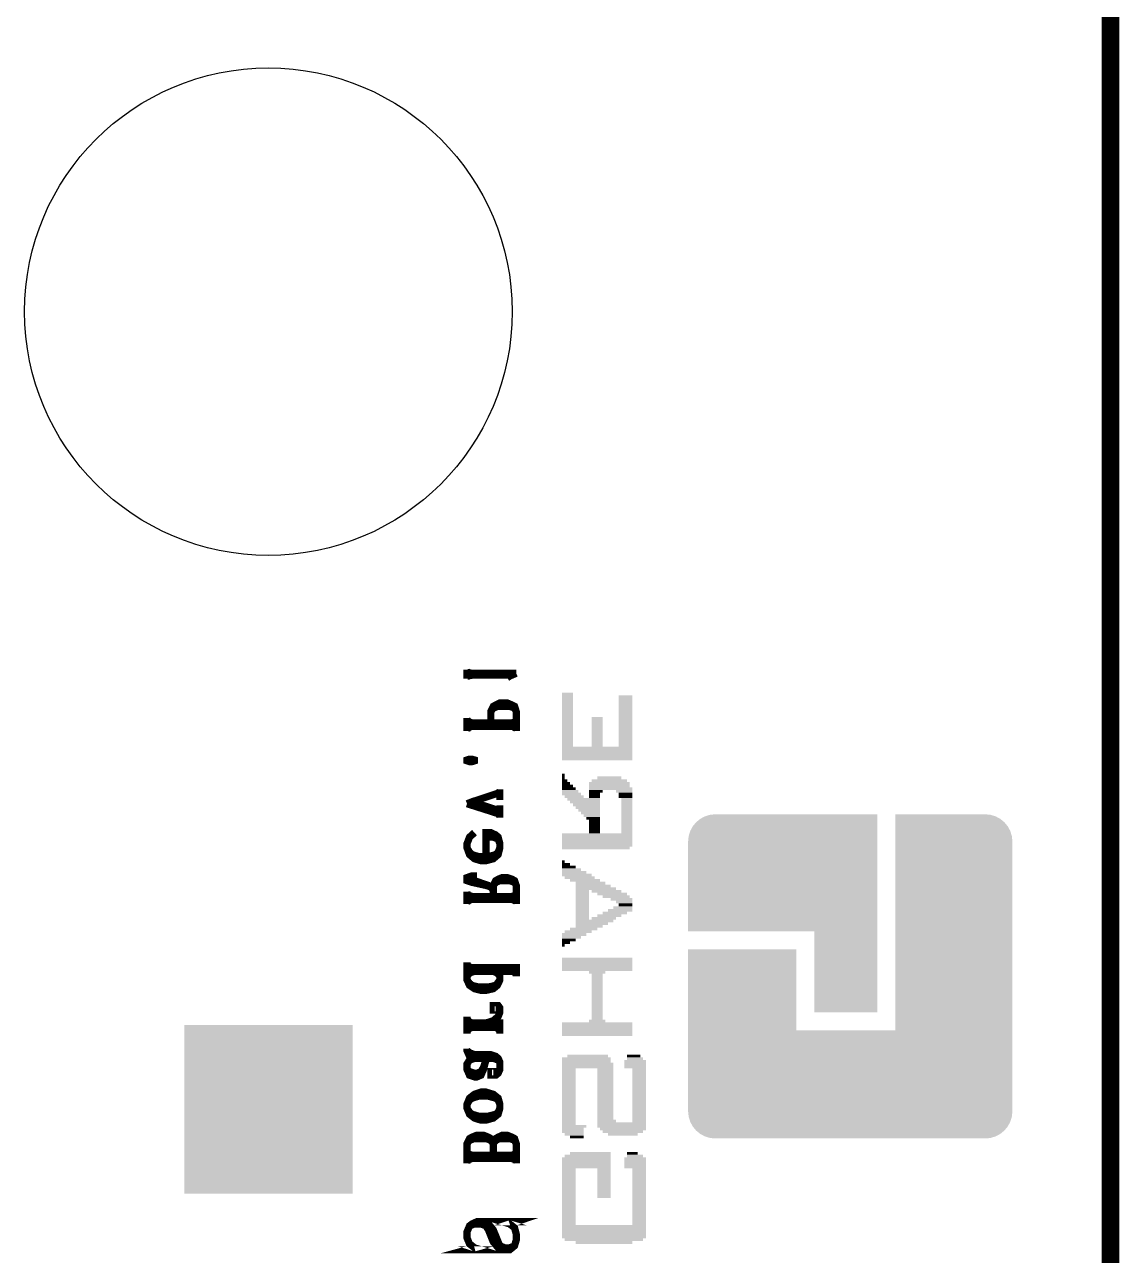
# Model space of a CAD drawing. Extents: x -0.1 to 19.1, y -0.1 to 48.8.
# Drawn here: x 6.75 to 19.1, y 12.85 to 26.74 of the extents above; entities that cross this region are included whole.
import ezdxf

# ---------------------------------------------------------------- set-up
doc = ezdxf.new("R2010")
doc.units = 0
doc.layers.get('0').update_dxf_attribs({"linetype": 'CONTINUOUS'})
doc.layers.add('08_ASSY2_GBR', color=7, linetype='CONTINUOUS')

# ---------------------------------------------------------------- blocks, each defined once
blk = doc.blocks.new('SQUARE_12')
blk.add_solid([(0.95, 0.95), (0.95, -0.95), (-0.95, 0.95), (-0.95, -0.95)])
blk = doc.blocks.new('ROUND_15')
blk.add_circle((0, 0), 2.75)

msp = doc.modelspace()

# ---------------------------------------------------------------- linework, layer by layer
at = {"layer": '08_ASSY2_GBR'}
for points, const_width in [([(19, 37.5), (19, 9.5)], 0.2), ([(11.741, 19.36), (11.741, 19.461)], 0.08128), ([(11.769, 19.42), (11.741, 19.439)], 0.08128), ([(11.797, 19.42), (11.741, 19.43)], 0.08128), ([(12.296, 19.42), (11.741, 19.42)], 0.08128), ([(12.249, 19.411), (11.769, 19.411)], 0.08128), ([(12.296, 19.42), (12.222, 19.388), (12.194, 19.369)], 0.08128), ([(12.249, 19.398), (11.741, 19.398)], 0.08128), ([(11.769, 19.398), (11.741, 19.379)], 0.08128), ([(11.797, 19.398), (11.741, 19.388)], 0.08128), ([(12.296, 18.768), (12.296, 18.989), (12.277, 19.047), (12.249, 19.062), (12.194, 19.085), (12.111, 19.085), (12.065, 19.062), (12.037, 19.047), (12.009, 18.989), (12.009, 18.86)], 0.08128), ([(12.296, 18.989), (12.277, 19.028), (12.222, 19.047), (12.092, 19.047), (12.037, 19.028), (12.009, 18.989)], 0.08128), ([(12.249, 19.047), (12.194, 19.062), (12.111, 19.062), (12.065, 19.047)], 0.08128), ([(11.741, 18.768), (11.741, 18.917)], 0.08128), ([(11.769, 18.86), (11.741, 18.898)], 0.08128), ([(11.797, 18.86), (11.741, 18.879)], 0.08128), ([(12.296, 18.86), (11.741, 18.86)], 0.08128), ([(12.296, 18.879), (12.249, 18.86)], 0.08128), ([(12.296, 18.898), (12.277, 18.86)], 0.08128), ([(12.296, 18.821), (11.741, 18.821)], 0.08128), ([(11.769, 18.821), (11.741, 18.783)], 0.08128), ([(11.797, 18.821), (11.741, 18.802)], 0.08128), ([(12.277, 18.84), (11.769, 18.84)], 0.08128), ([(12.296, 18.802), (12.249, 18.821)], 0.08128), ([(12.296, 18.783), (12.277, 18.821)], 0.08128), ([(11.825, 18.432), (11.797, 18.423), (11.769, 18.423), (11.741, 18.432), (11.741, 18.442), (11.769, 18.451), (11.797, 18.451), (11.825, 18.442), (11.825, 18.432)], 0.08128), ([(11.797, 18.432), (11.769, 18.432), (11.769, 18.442), (11.797, 18.442), (11.797, 18.432)], 0.08128), ([(12.092, 18.068), (11.797, 17.97), (11.741, 17.948)], 0.08128), ([(12.111, 18.087), (12.092, 18.068)], 0.08128), ([(12.111, 18.027), (12.092, 18.068)], 0.08128), ([(12.111, 17.989), (12.111, 18.109)], 0.08128), ([(12.111, 17.83), (11.741, 17.948)], 0.08128), ([(12.111, 17.868), (11.797, 17.97)], 0.08128), ([(12.111, 17.849), (11.797, 17.948)], 0.08128), ([(12.111, 17.91), (12.092, 17.868)], 0.08128), ([(12.111, 17.792), (12.111, 17.929)], 0.08128), ([(12.111, 17.811), (12.065, 17.868)], 0.08128), ([(11.954, 17.352), (11.954, 17.622), (12.009, 17.622), (12.065, 17.596), (12.092, 17.571), (12.111, 17.498), (12.111, 17.45), (12.092, 17.374), (12.037, 17.327), (11.954, 17.305), (11.898, 17.305), (11.825, 17.327), (11.769, 17.374), (11.741, 17.45), (11.741, 17.498), (11.769, 17.571), (11.825, 17.622)], 0.08128), ([(11.982, 17.596), (12.009, 17.596), (12.065, 17.571)], 0.08128), ([(11.954, 17.571), (12.037, 17.571), (12.092, 17.549), (12.111, 17.498)], 0.08128), ([(12.111, 17.45), (12.092, 17.4), (12.065, 17.374), (11.982, 17.352), (11.871, 17.352), (11.797, 17.374), (11.769, 17.4), (11.741, 17.45)], 0.08128), ([(12.037, 17.352), (11.982, 17.327), (11.871, 17.327), (11.825, 17.352)], 0.08128), ([(12.037, 16.972), (12.009, 17.01), (11.954, 17.026), (11.797, 17.061), (11.741, 17.08), (11.741, 17.115), (11.797, 17.134), (11.852, 17.134)], 0.08128), ([(11.852, 17.061), (11.797, 17.08), (11.769, 17.096), (11.769, 17.115)], 0.08128), ([(12.009, 17.01), (11.982, 17.026), (11.825, 17.08), (11.797, 17.096), (11.797, 17.115), (11.825, 17.134)], 0.08128), ([(12.296, 16.817), (12.296, 17.026), (12.277, 17.08), (12.249, 17.096), (12.194, 17.115), (12.139, 17.115), (12.092, 17.096), (12.065, 17.08), (12.037, 17.026), (12.037, 16.902)], 0.08128), ([(12.296, 17.026), (12.277, 17.061), (12.222, 17.08), (12.111, 17.08), (12.065, 17.061), (12.037, 17.026)], 0.08128), ([(12.249, 17.08), (12.194, 17.096), (12.139, 17.096), (12.092, 17.08)], 0.08128), ([(11.741, 16.817), (11.741, 16.956)], 0.08128), ([(11.769, 16.902), (11.741, 16.937)], 0.08128), ([(11.797, 16.902), (11.741, 16.921)], 0.08128), ([(12.296, 16.902), (11.741, 16.902)], 0.08128), ([(12.296, 16.921), (12.249, 16.902)], 0.08128), ([(12.296, 16.937), (12.277, 16.902)], 0.08128), ([(12.296, 16.868), (11.741, 16.868)], 0.08128), ([(11.769, 16.868), (11.741, 16.833)], 0.08128), ([(11.797, 16.868), (11.741, 16.852)], 0.08128), ([(12.277, 16.887), (11.769, 16.887)], 0.08128), ([(12.296, 16.852), (12.249, 16.868)], 0.08128), ([(12.296, 16.833), (12.277, 16.868)], 0.08128), ([(12.296, 16.057), (11.741, 16.057), (11.741, 16.158)], 0.08128), ([(11.769, 16.098), (11.741, 16.136)], 0.08128), ([(11.797, 16.098), (11.741, 16.117)], 0.08128), ([(12.296, 16), (12.296, 16.098), (11.741, 16.098)], 0.08128), ([(12.277, 16.079), (11.769, 16.079)], 0.08128), ([(12.037, 16.057), (12.083, 16.038), (12.111, 16), (12.111, 15.959), (12.083, 15.899), (12.037, 15.861), (11.954, 15.842), (11.898, 15.842), (11.825, 15.861), (11.769, 15.899), (11.741, 15.959), (11.741, 16), (11.769, 16.038), (11.825, 16.057)], 0.08128), ([(12.111, 15.959), (12.083, 15.921), (12.065, 15.899), (11.982, 15.88), (11.871, 15.88), (11.797, 15.899), (11.769, 15.921), (11.741, 15.959)], 0.08128), ([(12.296, 16.038), (12.249, 16.057)], 0.08128), ([(12.296, 16.019), (12.277, 16.057)], 0.08128), ([(12.037, 15.88), (11.982, 15.861), (11.871, 15.861), (11.825, 15.88)], 0.08128), ([(12.065, 15.645), (12.092, 15.645), (12.092, 15.62), (12.037, 15.62), (12.037, 15.671), (12.092, 15.671), (12.111, 15.645), (12.111, 15.595), (12.092, 15.547), (12.037, 15.5), (11.954, 15.474)], 0.08128), ([(11.741, 15.354), (11.741, 15.547)], 0.08128), ([(11.769, 15.474), (11.741, 15.522)], 0.08128), ([(11.797, 15.474), (11.741, 15.5)], 0.08128), ([(12.111, 15.354), (12.111, 15.474), (11.741, 15.474)], 0.08128), ([(12.111, 15.424), (11.741, 15.424)], 0.08128), ([(11.769, 15.424), (11.741, 15.376)], 0.08128), ([(11.797, 15.424), (11.741, 15.401)], 0.08128), ([(12.092, 15.449), (11.769, 15.449)], 0.08128), ([(12.111, 15.401), (12.065, 15.424)], 0.08128), ([(12.111, 15.376), (12.092, 15.424)], 0.08128), ([(12.111, 15.034), (12.092, 15.056), (12.037, 15.075), (11.825, 15.075), (11.769, 15.098), (11.741, 15.161), (11.741, 15.183)], 0.08128), ([(12.037, 14.907), (12.065, 14.907), (12.065, 14.926), (12.009, 14.926), (12.009, 14.885), (12.065, 14.885), (12.092, 14.907), (12.111, 14.949), (12.111, 15.034), (12.092, 15.075), (12.065, 15.098), (12.009, 15.117), (11.825, 15.117), (11.769, 15.139), (11.741, 15.161)], 0.08128), ([(12.065, 15.075), (12.009, 15.098), (11.825, 15.098), (11.769, 15.117)], 0.08128), ([(11.982, 15.075), (11.954, 15.056), (11.926, 14.949), (11.898, 14.885), (11.852, 14.866), (11.825, 14.866), (11.769, 14.885), (11.741, 14.949), (11.741, 15.012), (11.769, 15.056), (11.825, 15.075)], 0.08128), ([(11.954, 15.056), (11.926, 14.971), (11.898, 14.926), (11.852, 14.907), (11.825, 14.907), (11.769, 14.926), (11.741, 14.949)], 0.08128), ([(11.898, 14.907), (11.852, 14.885), (11.825, 14.885), (11.769, 14.907)], 0.08128), ([(12.111, 14.512), (12.092, 14.445), (12.037, 14.401), (11.954, 14.378), (11.898, 14.378), (11.825, 14.401), (11.769, 14.445), (11.741, 14.512), (11.741, 14.559), (11.769, 14.626), (11.825, 14.67), (11.898, 14.695), (11.954, 14.695), (12.037, 14.67), (12.092, 14.626), (12.111, 14.559), (12.111, 14.512)], 0.08128), ([(11.741, 14.559), (11.769, 14.604), (11.797, 14.626), (11.871, 14.648), (11.982, 14.648), (12.065, 14.626), (12.092, 14.604), (12.111, 14.559)], 0.08128), ([(11.825, 14.648), (11.871, 14.67), (11.982, 14.67), (12.037, 14.648)], 0.08128), ([(12.111, 14.512), (12.092, 14.467), (12.065, 14.445), (11.982, 14.423), (11.871, 14.423), (11.797, 14.445), (11.769, 14.467), (11.741, 14.512)], 0.08128), ([(12.037, 14.423), (11.982, 14.401), (11.871, 14.401), (11.825, 14.423)], 0.08128), ([(12.037, 13.983), (12.037, 14.113), (12.009, 14.17), (11.982, 14.186), (11.926, 14.208), (11.852, 14.208), (11.797, 14.186), (11.769, 14.17), (11.741, 14.113), (11.741, 13.891)], 0.08128), ([(12.037, 14.113), (12.009, 14.151), (11.954, 14.17), (11.825, 14.17), (11.769, 14.151), (11.741, 14.113)], 0.08128), ([(11.982, 14.17), (11.926, 14.186), (11.852, 14.186), (11.797, 14.17)], 0.08128), ([(12.296, 13.891), (12.296, 14.113), (12.277, 14.17), (12.249, 14.186), (12.194, 14.208), (12.139, 14.208), (12.092, 14.186), (12.065, 14.17), (12.037, 14.113)], 0.08128), ([(12.296, 14.113), (12.277, 14.151), (12.222, 14.17), (12.111, 14.17), (12.065, 14.151), (12.037, 14.113)], 0.08128), ([(12.249, 14.17), (12.194, 14.186), (12.139, 14.186), (12.092, 14.17)], 0.08128), ([(11.769, 13.983), (11.741, 14.021)], 0.08128), ([(11.797, 13.983), (11.741, 14.002)], 0.08128), ([(12.296, 14.002), (12.249, 13.983)], 0.08128), ([(12.296, 14.021), (12.277, 13.983)], 0.08128), ([(12.296, 13.983), (11.741, 13.983)], 0.08128), ([(12.296, 13.945), (11.741, 13.945)], 0.08128), ([(11.769, 13.945), (11.741, 13.907)], 0.08128), ([(11.797, 13.945), (11.741, 13.926)], 0.08128), ([(12.277, 13.964), (11.769, 13.964)], 0.08128), ([(12.296, 13.926), (12.249, 13.945)], 0.08128), ([(12.296, 13.907), (12.277, 13.945)], 0.08128), ([(12.277, 12.96), (12.222, 12.938), (12.166, 12.938), (12.111, 12.96), (12.092, 13.004), (12.037, 13.14), (11.982, 13.207), (11.926, 13.232), (11.852, 13.232), (11.797, 13.207), (11.769, 13.185), (11.741, 13.118), (11.741, 13.049), (11.769, 12.982), (11.825, 12.938), (11.898, 12.915), (11.741, 12.915), (11.825, 12.938)], 0.08128), ([(12.222, 13.207), (12.296, 13.232), (12.139, 13.232), (12.222, 13.207), (12.277, 13.163), (12.296, 13.093), (12.296, 13.026), (12.277, 12.96), (12.222, 12.915), (12.139, 12.915), (12.092, 12.938), (12.037, 13.004), (11.982, 13.14), (11.954, 13.185), (11.898, 13.207), (11.825, 13.207), (11.769, 13.185)], 0.08128), ([(12.139, 12.938), (12.092, 12.96), (12.065, 13.004), (12.009, 13.14), (11.982, 13.185), (11.926, 13.207)], 0.08128)]:
    msp.add_lwpolyline(points, dxfattribs=dict(at, const_width=const_width))
for points in [[(12.813, 19.199926), (12.813054, 19.19998), (12.935, 19.199926), (12.934946, 19.19998)], [(12.813, 18.591108), (12.813, 19.199926), (12.935, 18.591108), (12.935, 19.199926)], [(13.453, 19.169926), (13.453054, 19.16998), (13.605, 19.169926), (13.604946, 19.16998)], [(13.453, 18.591108), (13.453, 19.169926), (13.604984, 18.591108), (13.605, 19.169926)], [(13.148, 18.925926), (13.148054, 18.92598), (13.27, 18.925926), (13.269946, 18.92598)], [(13.148, 18.591108), (13.148, 18.925926), (13.27, 18.591108), (13.27, 18.925926)], [(12.813, 18.59098), (12.813, 18.591108), (12.935128, 18.59098), (12.935, 18.591108)], [(12.813, 18.438074), (12.813, 18.59098), (13.60498, 18.438074), (13.604984, 18.59098)], [(13.147872, 18.59098), (13.148, 18.591108), (13.270128, 18.59098), (13.27, 18.591108)], [(13.452872, 18.59098), (13.453, 18.591108), (13.604984, 18.59098), (13.604984, 18.591108)], [(12.81302, 18.438054), (12.813, 18.438074), (13.60498, 18.438054), (13.60498, 18.438074)], [(12.813054, 18.43802), (12.81302, 18.438054), (13.604946, 18.43802), (13.60498, 18.438054)], [(12.84298, 18.438), (12.813054, 18.43802), (13.604926, 18.438), (13.604946, 18.43802)], [(12.813, 18.285926), (12.813054, 18.28598), (12.843, 18.285926), (12.842946, 18.28598)], [(12.813, 18.225108), (12.813, 18.285926), (12.843, 18.225108), (12.843, 18.285926)], [(12.813, 18.22498), (12.813, 18.225108), (12.843128, 18.22498), (12.843, 18.225108)], [(12.813, 18.224926), (12.813, 18.22498), (12.874, 18.224926), (12.873946, 18.22498)], [(12.813, 18.195108), (12.813, 18.224926), (12.874, 18.195108), (12.874, 18.224926)], [(12.813, 18.19498), (12.813, 18.195108), (12.874128, 18.19498), (12.874, 18.195108)], [(12.813, 18.194926), (12.813, 18.19498), (12.904, 18.194926), (12.903946, 18.19498)], [(12.813, 18.164108), (12.813, 18.194926), (12.904, 18.164108), (12.904, 18.194926)], [(13.118, 18.194926), (13.118054, 18.19498), (13.575, 18.194926), (13.574946, 18.19498)], [(13.118, 18.134108), (13.118, 18.194926), (13.575, 18.134108), (13.575, 18.194926)], [(13.147872, 18.19498), (13.148, 18.195108), (13.544128, 18.19498), (13.544, 18.195108)], [(13.148, 18.224926), (13.148054, 18.22498), (13.544, 18.224926), (13.543946, 18.22498)], [(13.148, 18.195108), (13.148, 18.224926), (13.544, 18.195108), (13.544, 18.224926)], [(13.208872, 18.22498), (13.209, 18.225108), (13.483128, 18.22498), (13.483, 18.225108)], [(13.209, 18.255926), (13.209054, 18.25598), (13.483, 18.255926), (13.482946, 18.25598)], [(13.209, 18.225108), (13.209, 18.255926), (13.483, 18.225108), (13.483, 18.255926)], [(12.813, 18.16398), (12.813, 18.164108), (12.904128, 18.16398), (12.904, 18.164108)], [(12.813, 18.163926), (12.813, 18.16398), (12.935, 18.163926), (12.934946, 18.16398)], [(12.813, 18.134108), (12.813, 18.163926), (12.935, 18.134108), (12.935, 18.163926)], [(12.813, 18.13398), (12.813, 18.134108), (12.935128, 18.13398), (12.935, 18.134108)], [(12.813, 18.133926), (12.813, 18.13398), (12.965, 18.133926), (12.964946, 18.13398)], [(12.813, 18.103108), (12.813, 18.133926), (12.965, 18.103108), (12.965, 18.133926)], [(12.813, 18.10298), (12.813, 18.103108), (12.965128, 18.10298), (12.965, 18.103108)], [(12.813, 18.102926), (12.813, 18.10298), (12.996, 18.102926), (12.995946, 18.10298)], [(12.813, 18.073108), (12.813, 18.102926), (12.996, 18.073108), (12.996, 18.102926)], [(12.813, 18.07298), (12.813, 18.073108), (12.996128, 18.07298), (12.996, 18.073108)], [(12.813, 18.072926), (12.813, 18.07298), (13.026, 18.072926), (13.025946, 18.07298)], [(12.813, 18.042108), (12.813, 18.072926), (13.026, 18.042108), (13.026, 18.072926)], [(13.118, 18.13398), (13.118, 18.134108), (13.575128, 18.13398), (13.575, 18.134108)], [(13.118, 18.133926), (13.118, 18.13398), (13.605, 18.133926), (13.604946, 18.13398)], [(13.118, 18.10302), (13.118, 18.133926), (13.604998, 18.10302), (13.605, 18.133926)], [(13.118, 18.102892), (13.118, 18.10302), (13.27, 18.102892), (13.270128, 18.10302)], [(13.118, 18.073054), (13.118, 18.102892), (13.26998, 18.073054), (13.27, 18.102892)], [(13.118, 18.07302), (13.118, 18.073054), (13.269946, 18.07302), (13.26998, 18.073054)], [(13.118, 18.072892), (13.118, 18.07302), (13.24, 18.072892), (13.240128, 18.07302)], [(13.118, 18.012108), (13.118, 18.072892), (13.24, 18.012108), (13.24, 18.072892)], [(13.269928, 18.073), (13.240128, 18.07302), (13.269928, 18.073), (13.269946, 18.07302)], [(13.29998, 18.103), (13.270128, 18.10302), (13.604998, 18.103), (13.604998, 18.10302)], [(13.42198, 18.102872), (13.421852, 18.103), (13.604998, 18.102872), (13.604998, 18.103)], [(13.422, 18.073074), (13.42198, 18.102872), (13.604998, 18.073074), (13.604998, 18.102872)], [(13.422054, 18.07302), (13.422, 18.073074), (13.604998, 18.07302), (13.604998, 18.073074)], [(13.452852, 18.073), (13.422054, 18.07302), (13.604998, 18.073), (13.604998, 18.07302)], [(13.45298, 18.072872), (13.452852, 18.073), (13.604998, 18.072872), (13.604998, 18.073)], [(13.453, 18.012074), (13.45298, 18.072872), (13.604996, 18.012074), (13.604998, 18.072872)], [(12.813, 18.042074), (12.813, 18.042108), (13.026034, 18.042074), (13.026, 18.042108)], [(12.813054, 18.04202), (12.813, 18.042074), (13.026088, 18.04202), (13.026034, 18.042074)], [(12.842852, 18.042), (12.813054, 18.04202), (13.026108, 18.042), (13.026088, 18.04202)], [(12.842872, 18.04198), (12.842852, 18.042), (13.026128, 18.04198), (13.026108, 18.042)], [(12.842926, 18.041926), (12.842872, 18.04198), (13.057, 18.041926), (13.056946, 18.04198)], [(12.84298, 18.041872), (12.842926, 18.041926), (13.057, 18.041872), (13.057, 18.041926)], [(12.843, 18.012108), (12.84298, 18.041872), (13.057, 18.012108), (13.057, 18.041872)], [(12.843, 18.012074), (12.843, 18.012108), (13.057034, 18.012074), (13.057, 18.012108)], [(12.843054, 18.01202), (12.843, 18.012074), (13.057088, 18.01202), (13.057034, 18.012074)], [(12.873852, 18.012), (12.843054, 18.01202), (13.057108, 18.012), (13.057088, 18.01202)], [(12.873872, 18.01198), (12.873852, 18.012), (13.057128, 18.01198), (13.057108, 18.012)], [(12.87398, 18.011872), (12.873872, 18.01198), (13.24, 18.011872), (13.24, 18.01198)], [(12.874, 17.981074), (12.87398, 18.011872), (13.24, 17.981074), (13.24, 18.011872)], [(12.874054, 17.98102), (12.874, 17.981074), (13.24, 17.98102), (13.24, 17.981074)], [(12.903852, 17.981), (12.874054, 17.98102), (13.24, 17.981), (13.24, 17.98102)], [(12.90398, 17.980872), (12.903852, 17.981), (13.24, 17.980872), (13.24, 17.981)], [(12.904, 17.951074), (12.90398, 17.980872), (13.24, 17.951074), (13.24, 17.980872)], [(12.904054, 17.95102), (12.904, 17.951074), (13.24, 17.95102), (13.24, 17.951074)], [(12.934852, 17.951), (12.904054, 17.95102), (13.24, 17.951), (13.24, 17.95102)], [(12.93498, 17.950872), (12.934852, 17.951), (13.24, 17.950872), (13.24, 17.951)], [(12.935, 17.920074), (12.93498, 17.950872), (13.24, 17.920074), (13.24, 17.950872)], [(12.935054, 17.92002), (12.935, 17.920074), (13.24, 17.92002), (13.24, 17.920074)], [(12.964852, 17.92), (12.935054, 17.92002), (13.24, 17.92), (13.24, 17.92002)], [(12.96498, 17.919872), (12.964852, 17.92), (13.24, 17.919872), (13.24, 17.92)], [(12.965, 17.890074), (12.96498, 17.919872), (13.24, 17.890074), (13.24, 17.919872)], [(13.117872, 18.01198), (13.118, 18.012108), (13.24, 18.01198), (13.24, 18.012108)], [(13.453054, 18.01202), (13.453, 18.012074), (13.604996, 18.01202), (13.604996, 18.012074)], [(13.482852, 18.012), (13.453054, 18.01202), (13.604996, 18.012), (13.604996, 18.01202)], [(13.48298, 18.011872), (13.482852, 18.012), (13.604996, 18.011872), (13.604996, 18.012)], [(13.483, 17.615108), (13.48298, 18.011872), (13.604984, 17.615108), (13.604996, 18.011872)], [(12.965054, 17.89002), (12.965, 17.890074), (13.24, 17.89002), (13.24, 17.890074)], [(12.995852, 17.89), (12.965054, 17.89002), (13.24, 17.89), (13.24, 17.89002)], [(12.99598, 17.889872), (12.995852, 17.89), (13.24, 17.889872), (13.24, 17.89)], [(12.996, 17.859074), (12.99598, 17.889872), (13.24, 17.859074), (13.24, 17.889872)], [(12.996054, 17.85902), (12.996, 17.859074), (13.24, 17.85902), (13.24, 17.859074)], [(13.025852, 17.859), (12.996054, 17.85902), (13.24, 17.859), (13.24, 17.85902)], [(13.02598, 17.858872), (13.025852, 17.859), (13.24, 17.858872), (13.24, 17.859)], [(13.026, 17.829074), (13.02598, 17.858872), (13.24, 17.829074), (13.24, 17.858872)], [(13.026054, 17.82902), (13.026, 17.829074), (13.24, 17.82902), (13.24, 17.829074)], [(13.056852, 17.829), (13.026054, 17.82902), (13.24, 17.829), (13.24, 17.82902)], [(13.05698, 17.828872), (13.056852, 17.829), (13.24, 17.828872), (13.24, 17.829)], [(13.057, 17.798074), (13.05698, 17.828872), (13.24, 17.798074), (13.24, 17.828872)], [(13.057054, 17.79802), (13.057, 17.798074), (13.24, 17.79802), (13.24, 17.798074)], [(13.086852, 17.798), (13.057054, 17.79802), (13.24, 17.798), (13.24, 17.79802)], [(13.08698, 17.797872), (13.086852, 17.798), (13.24, 17.797872), (13.24, 17.798)], [(13.087, 17.768074), (13.08698, 17.797872), (13.24, 17.768074), (13.24, 17.797872)], [(14.32501, 17.73901), (14.370992, 17.776994), (16.368998, 17.73901), (16.368998, 17.776994)], [(14.370992, 17.776994), (14.422992, 17.804996), (16.368998, 17.776994), (16.368998, 17.804996)], [(14.422992, 17.804996), (14.48099, 17.822996), (16.368998, 17.804996), (16.368998, 17.822996)], [(14.48099, 17.822996), (14.539278, 17.828926), (16.368998, 17.822996), (16.369, 17.828926)], [(14.539278, 17.828926), (14.539808, 17.82898), (16.369, 17.828926), (16.368946, 17.82898)], [(14.539808, 17.82898), (14.540006, 17.829), (16.368946, 17.82898), (14.540006, 17.829)], [(16.572, 17.828926), (16.572054, 17.82898), (17.588734, 17.828926), (17.588204, 17.82898)], [(16.572, 17.823002), (16.572, 17.828926), (17.646988, 17.823002), (17.588734, 17.828926)], [(16.572, 17.805004), (16.572, 17.823002), (17.70499, 17.805004), (17.646988, 17.823002)], [(16.572, 17.777006), (16.572, 17.805004), (17.756988, 17.777006), (17.70499, 17.805004)], [(16.572, 17.73899), (16.572, 17.777006), (17.80301, 17.73899), (17.756988, 17.777006)], [(16.572054, 17.82898), (17.588006, 17.829), (17.588204, 17.82898), (17.588006, 17.829)], [(13.087054, 17.76802), (13.087, 17.768074), (13.24, 17.76802), (13.24, 17.768074)], [(13.117852, 17.768), (13.087054, 17.76802), (13.24, 17.768), (13.24, 17.76802)], [(13.11798, 17.767872), (13.117852, 17.768), (13.24, 17.767872), (13.24, 17.768)], [(13.118, 17.615108), (13.11798, 17.767872), (13.24, 17.615108), (13.24, 17.767872)], [(14.240998, 17.582988), (14.258996, 17.64099), (16.368996, 17.582988), (16.368998, 17.64099)], [(14.258996, 17.64099), (14.286994, 17.692988), (16.368998, 17.64099), (16.368998, 17.692988)], [(14.286994, 17.692988), (14.32501, 17.73901), (16.368998, 17.692988), (16.368998, 17.73901)], [(16.572, 17.693008), (16.572, 17.73899), (17.840994, 17.693008), (17.80301, 17.73899)], [(16.572, 17.641008), (16.572, 17.693008), (17.868996, 17.641008), (17.840994, 17.693008)], [(16.572, 17.58301), (16.572, 17.641008), (17.886996, 17.58301), (17.868996, 17.641008)], [(12.813, 17.614926), (12.813054, 17.61498), (13.604984, 17.614926), (13.604984, 17.61498)], [(12.813, 17.463054), (12.813, 17.614926), (13.60498, 17.463054), (13.604984, 17.614926)], [(13.117872, 17.61498), (13.118, 17.615108), (13.240128, 17.61498), (13.24, 17.615108)], [(13.482872, 17.61498), (13.483, 17.615108), (13.604984, 17.61498), (13.604984, 17.615108)], [(14.235, 17.524006), (14.240998, 17.582988), (16.368996, 17.524006), (16.368996, 17.582988)], [(14.235, 16.508074), (14.235, 17.524006), (16.368988, 16.508074), (16.368996, 17.524006)], [(16.572, 17.523992), (16.572, 17.58301), (17.893, 17.523992), (17.886996, 17.58301)], [(16.572, 15.390148), (16.572, 17.523992), (17.893, 15.390148), (17.893, 17.523992)], [(12.813, 17.46302), (12.813, 17.463054), (13.604946, 17.46302), (13.60498, 17.463054)], [(12.813, 17.462892), (12.813, 17.46302), (13.575, 17.462892), (13.575128, 17.46302)], [(12.813, 17.433074), (12.813, 17.462892), (13.57498, 17.433074), (13.575, 17.462892)], [(12.81302, 17.433054), (12.813, 17.433074), (13.57498, 17.433054), (13.57498, 17.433074)], [(12.813054, 17.43302), (12.81302, 17.433054), (13.574946, 17.43302), (13.57498, 17.433054)], [(12.84298, 17.433), (12.813054, 17.43302), (13.574926, 17.433), (13.574946, 17.43302)], [(13.604928, 17.463), (13.575128, 17.46302), (13.604928, 17.463), (13.604946, 17.46302)], [(12.813, 17.310926), (12.813054, 17.31098), (12.843, 17.310926), (12.842946, 17.31098)], [(12.813, 17.280108), (12.813, 17.310926), (12.843, 17.280108), (12.843, 17.310926)], [(12.813, 17.27998), (12.813, 17.280108), (12.843128, 17.27998), (12.843, 17.280108)], [(12.813, 17.279926), (12.813, 17.27998), (12.904, 17.279926), (12.903946, 17.27998)], [(12.813, 17.250108), (12.813, 17.279926), (12.904, 17.250108), (12.904, 17.279926)], [(12.813, 17.24998), (12.813, 17.250108), (12.904128, 17.24998), (12.904, 17.250108)], [(12.813, 17.249926), (12.813, 17.24998), (12.965, 17.249926), (12.964946, 17.24998)], [(12.813, 17.219108), (12.813, 17.249926), (12.965, 17.219108), (12.965, 17.249926)], [(12.813, 17.21898), (12.813, 17.219108), (12.965128, 17.21898), (12.965, 17.219108)], [(12.813, 17.218926), (12.813, 17.21898), (13.026, 17.218926), (13.025946, 17.21898)], [(12.813, 17.189108), (12.813, 17.218926), (13.026, 17.189108), (13.026, 17.218926)], [(12.813, 17.18898), (12.813, 17.189108), (13.026128, 17.18898), (13.026, 17.189108)], [(12.813, 17.188926), (12.813, 17.18898), (13.087, 17.188926), (13.086946, 17.18898)], [(12.813, 17.158108), (12.813, 17.188926), (13.087, 17.158108), (13.087, 17.188926)], [(12.813, 17.15798), (12.813, 17.158108), (13.087128, 17.15798), (13.087, 17.158108)], [(12.813, 17.157926), (12.813, 17.15798), (13.148, 17.157926), (13.147946, 17.15798)], [(12.813, 17.128108), (12.813, 17.157926), (13.148, 17.128108), (13.148, 17.157926)], [(12.813, 17.128074), (12.813, 17.128108), (13.148034, 17.128074), (13.148, 17.128108)], [(12.813054, 17.12802), (12.813, 17.128074), (13.148088, 17.12802), (13.148034, 17.128074)], [(12.842852, 17.128), (12.813054, 17.12802), (13.148108, 17.128), (13.148088, 17.12802)], [(12.842872, 17.12798), (12.842852, 17.128), (13.148128, 17.12798), (13.148108, 17.128)], [(12.842926, 17.127926), (12.842872, 17.12798), (13.179, 17.127926), (13.178946, 17.12798)], [(12.84298, 17.127872), (12.842926, 17.127926), (13.179, 17.127872), (13.179, 17.127926)], [(12.843, 17.097108), (12.84298, 17.127872), (13.179, 17.097108), (13.179, 17.127872)], [(12.843, 17.097074), (12.843, 17.097108), (13.179034, 17.097074), (13.179, 17.097108)], [(12.843054, 17.09702), (12.843, 17.097074), (13.179088, 17.09702), (13.179034, 17.097074)], [(12.87398, 17.097), (12.843054, 17.09702), (13.179108, 17.097), (13.179088, 17.09702)], [(12.903872, 17.09698), (12.903852, 17.097), (13.179128, 17.09698), (13.179108, 17.097)], [(12.903926, 17.096926), (12.903872, 17.09698), (13.24, 17.096926), (13.239946, 17.09698)], [(12.90398, 17.096872), (12.903926, 17.096926), (13.24, 17.096872), (13.24, 17.096926)], [(12.904, 17.067108), (12.90398, 17.096872), (13.24, 17.067108), (13.24, 17.096872)], [(12.904, 17.067074), (12.904, 17.067108), (13.240034, 17.067074), (13.24, 17.067108)], [(12.904054, 17.06702), (12.904, 17.067074), (13.240088, 17.06702), (13.240034, 17.067074)], [(12.93498, 17.067), (12.904054, 17.06702), (13.240108, 17.067), (13.240088, 17.06702)], [(12.964872, 17.06698), (12.964852, 17.067), (13.240128, 17.06698), (13.240108, 17.067)], [(12.964926, 17.066926), (12.964872, 17.06698), (13.3, 17.066926), (13.299946, 17.06698)], [(12.96498, 17.066872), (12.964926, 17.066926), (13.3, 17.066872), (13.3, 17.066926)], [(12.964982, 17.036108), (12.96498, 17.066872), (13.3, 17.036108), (13.3, 17.066872)], [(12.964982, 17.03598), (12.964982, 17.036108), (13.300128, 17.03598), (13.3, 17.036108)], [(12.964982, 17.035926), (12.964982, 17.03598), (13.361, 17.035926), (13.360946, 17.03598)], [(12.964984, 17.006108), (12.964982, 17.035926), (13.361, 17.006108), (13.361, 17.035926)], [(12.964984, 17.00598), (12.964984, 17.006108), (13.361128, 17.00598), (13.361, 17.006108)], [(12.964984, 17.005926), (12.964984, 17.00598), (13.422, 17.005926), (13.421946, 17.00598)], [(12.964984, 16.975108), (12.964984, 17.005926), (13.422, 16.975108), (13.422, 17.005926)], [(12.964984, 16.97502), (12.964984, 16.975108), (13.422088, 16.97502), (13.422, 16.975108)], [(12.964984, 16.974892), (12.964984, 16.97502), (13.118, 16.974892), (13.118128, 16.97502)], [(12.964998, 16.640108), (12.964984, 16.974892), (13.118, 16.640108), (13.118, 16.974892)], [(13.147852, 16.975), (13.118128, 16.97502), (13.422108, 16.975), (13.422088, 16.97502)], [(13.147872, 16.97498), (13.147852, 16.975), (13.422128, 16.97498), (13.422108, 16.975)], [(13.147926, 16.974926), (13.147872, 16.97498), (13.483, 16.974926), (13.482946, 16.97498)], [(13.14798, 16.974872), (13.147926, 16.974926), (13.483, 16.974872), (13.483, 16.974926)], [(13.148, 16.945108), (13.14798, 16.974872), (13.483, 16.945108), (13.483, 16.974872)], [(13.148, 16.945074), (13.148, 16.945108), (13.483034, 16.945074), (13.483, 16.945108)], [(13.148054, 16.94502), (13.148, 16.945074), (13.483088, 16.94502), (13.483034, 16.945074)], [(13.17898, 16.945), (13.148054, 16.94502), (13.483108, 16.945), (13.483088, 16.94502)], [(13.208872, 16.94498), (13.208852, 16.945), (13.483128, 16.94498), (13.483108, 16.945)], [(13.208926, 16.944926), (13.208872, 16.94498), (13.544, 16.944926), (13.543946, 16.94498)], [(13.20898, 16.944872), (13.208926, 16.944926), (13.544, 16.944872), (13.544, 16.944926)], [(13.209, 16.914108), (13.20898, 16.944872), (13.544, 16.914108), (13.544, 16.944872)], [(13.209, 16.914074), (13.209, 16.914108), (13.544034, 16.914074), (13.544, 16.914108)], [(13.209054, 16.91402), (13.209, 16.914074), (13.544088, 16.91402), (13.544034, 16.914074)], [(13.23998, 16.914), (13.209054, 16.91402), (13.544108, 16.914), (13.544088, 16.91402)], [(13.269872, 16.91398), (13.269852, 16.914), (13.544128, 16.91398), (13.544108, 16.914)], [(13.269926, 16.913926), (13.269872, 16.91398), (13.575, 16.913926), (13.574946, 16.91398)], [(13.26998, 16.913872), (13.269926, 16.913926), (13.575, 16.913872), (13.575, 16.913926)], [(13.27, 16.884108), (13.26998, 16.913872), (13.575, 16.884108), (13.575, 16.913872)], [(13.27, 16.884074), (13.27, 16.884108), (13.575034, 16.884074), (13.575, 16.884108)], [(13.270054, 16.88402), (13.27, 16.884074), (13.575088, 16.88402), (13.575034, 16.884074)], [(13.29998, 16.884), (13.270054, 16.88402), (13.575108, 16.884), (13.575088, 16.88402)], [(13.360872, 16.88398), (13.360852, 16.884), (13.575128, 16.88398), (13.575108, 16.884)], [(13.360926, 16.883926), (13.360872, 16.88398), (13.605, 16.883926), (13.604946, 16.88398)], [(13.36098, 16.883872), (13.360926, 16.883926), (13.604998, 16.883872), (13.605, 16.883926)], [(13.361, 16.853074), (13.36098, 16.883872), (13.604994, 16.853074), (13.604998, 16.883872)], [(13.361054, 16.85302), (13.361, 16.853074), (13.604994, 16.85302), (13.604994, 16.853074)], [(13.39198, 16.853), (13.361054, 16.85302), (13.604994, 16.853), (13.604994, 16.85302)], [(13.42198, 16.852872), (13.421852, 16.853), (13.604994, 16.852872), (13.604994, 16.853)], [(13.422, 16.823074), (13.42198, 16.852872), (13.60499, 16.823074), (13.604994, 16.852872)], [(13.422054, 16.82302), (13.422, 16.823074), (13.60499, 16.82302), (13.60499, 16.823074)], [(13.452852, 16.823), (13.422054, 16.82302), (13.60499, 16.823), (13.60499, 16.82302)], [(13.45298, 16.822872), (13.452852, 16.823), (13.60499, 16.822872), (13.60499, 16.823)], [(13.453, 16.792108), (13.45298, 16.822872), (13.604986, 16.792108), (13.60499, 16.822872)], [(13.148, 16.670926), (13.148054, 16.67098), (13.422034, 16.670926), (13.422088, 16.67098)], [(13.148, 16.670892), (13.148, 16.670926), (13.422, 16.670892), (13.422034, 16.670926)], [(13.148, 16.640108), (13.148, 16.670892), (13.42198, 16.640108), (13.422, 16.670892)], [(13.208872, 16.67098), (13.208912, 16.67102), (13.422088, 16.67098), (13.422128, 16.67102)], [(13.208912, 16.67102), (13.208946, 16.671054), (13.482946, 16.67102), (13.48298, 16.671054)], [(13.208946, 16.671054), (13.209, 16.671108), (13.48298, 16.671054), (13.48298, 16.671108)], [(13.209, 16.700926), (13.209054, 16.70098), (13.483034, 16.700926), (13.483088, 16.70098)], [(13.209, 16.700892), (13.209, 16.700926), (13.483, 16.700892), (13.483034, 16.700926)], [(13.209, 16.671108), (13.209, 16.700892), (13.48298, 16.671108), (13.483, 16.700892)], [(13.269872, 16.70098), (13.269912, 16.70102), (13.483088, 16.70098), (13.483128, 16.70102)], [(13.269912, 16.70102), (13.269946, 16.701054), (13.543946, 16.70102), (13.54398, 16.701054)], [(13.269946, 16.701054), (13.27, 16.701108), (13.54398, 16.701054), (13.54398, 16.701108)], [(13.27, 16.731926), (13.270054, 16.73198), (13.544034, 16.731926), (13.544088, 16.73198)], [(13.27, 16.731892), (13.27, 16.731926), (13.544, 16.731892), (13.544034, 16.731926)], [(13.27, 16.701108), (13.27, 16.731892), (13.54398, 16.701108), (13.544, 16.731892)], [(13.330872, 16.73198), (13.330912, 16.73202), (13.544088, 16.73198), (13.544128, 16.73202)], [(13.330912, 16.73202), (13.330946, 16.732054), (13.604946, 16.73202), (13.60498, 16.732054)], [(13.330946, 16.732054), (13.331, 16.732108), (13.60498, 16.732054), (13.60498, 16.732108)], [(13.331, 16.761926), (13.331054, 16.76198), (13.604982, 16.761926), (13.604982, 16.76198)], [(13.331, 16.732108), (13.331, 16.761926), (13.60498, 16.732108), (13.604982, 16.761926)], [(13.391872, 16.76198), (13.392, 16.762108), (13.604982, 16.76198), (13.604982, 16.762108)], [(13.392, 16.791926), (13.392054, 16.79198), (13.604986, 16.791926), (13.604986, 16.79198)], [(13.392, 16.762108), (13.392, 16.791926), (13.604982, 16.762108), (13.604986, 16.791926)], [(13.45298, 16.671), (13.422128, 16.67102), (13.482926, 16.671), (13.482946, 16.67102)], [(13.452872, 16.79198), (13.453, 16.792108), (13.604986, 16.79198), (13.604986, 16.792108)], [(13.51398, 16.701), (13.483128, 16.70102), (13.543926, 16.701), (13.543946, 16.70102)], [(13.57498, 16.732), (13.544128, 16.73202), (13.604926, 16.732), (13.604946, 16.73202)], [(12.904, 16.548926), (12.904054, 16.54898), (13.209034, 16.548926), (13.209088, 16.54898)], [(12.904, 16.548892), (12.904, 16.548926), (13.209, 16.548892), (13.209034, 16.548926)], [(12.904, 16.518108), (12.904, 16.548892), (13.20898, 16.518108), (13.209, 16.548892)], [(12.964872, 16.54898), (12.964912, 16.54902), (13.209088, 16.54898), (13.209128, 16.54902)], [(12.964912, 16.54902), (12.964946, 16.549054), (13.269946, 16.54902), (13.26998, 16.549054)], [(12.964946, 16.549054), (12.965, 16.549108), (13.26998, 16.549054), (13.26998, 16.549108)], [(12.964998, 16.63998), (12.964998, 16.640108), (13.118128, 16.63998), (13.118, 16.640108)], [(12.964998, 16.639892), (12.964998, 16.63998), (13.392, 16.639892), (13.392088, 16.63998)], [(12.964998, 16.610054), (12.964998, 16.639892), (13.39198, 16.610054), (13.392, 16.639892)], [(12.964998, 16.61002), (12.964998, 16.610054), (13.391946, 16.61002), (13.39198, 16.610054)], [(12.964998, 16.609892), (12.964998, 16.61002), (13.331, 16.609892), (13.331128, 16.61002)], [(12.965, 16.579054), (12.964998, 16.609892), (13.33098, 16.579054), (13.331, 16.609892)], [(12.965, 16.57902), (12.965, 16.579054), (13.330946, 16.57902), (13.33098, 16.579054)], [(12.965, 16.578892), (12.965, 16.57902), (13.27, 16.578892), (13.270128, 16.57902)], [(12.965, 16.549108), (12.965, 16.578892), (13.26998, 16.549108), (13.27, 16.578892)], [(13.147872, 16.63998), (13.147912, 16.64002), (13.392088, 16.63998), (13.392128, 16.64002)], [(13.147912, 16.64002), (13.147946, 16.640054), (13.421946, 16.64002), (13.42198, 16.640054)], [(13.147946, 16.640054), (13.148, 16.640108), (13.42198, 16.640054), (13.42198, 16.640108)], [(13.23998, 16.549), (13.209128, 16.54902), (13.269926, 16.549), (13.269946, 16.54902)], [(13.29998, 16.579), (13.270128, 16.57902), (13.330926, 16.579), (13.330946, 16.57902)], [(13.36098, 16.61), (13.331128, 16.61002), (13.391926, 16.61), (13.391946, 16.61002)], [(13.421928, 16.64), (13.392128, 16.64002), (13.421928, 16.64), (13.421946, 16.64002)], [(12.813, 16.487926), (12.813054, 16.48798), (13.087034, 16.487926), (13.087088, 16.48798)], [(12.813, 16.487892), (12.813, 16.487926), (13.087, 16.487892), (13.087034, 16.487926)], [(12.813, 16.457054), (12.813, 16.487892), (13.08698, 16.457054), (13.087, 16.487892)], [(12.813, 16.45702), (12.813, 16.457054), (13.086946, 16.45702), (13.08698, 16.457054)], [(12.813, 16.456892), (12.813, 16.45702), (13.026, 16.456892), (13.026128, 16.45702)], [(12.813, 16.427054), (12.813, 16.456892), (13.02598, 16.427054), (13.026, 16.456892)], [(12.813, 16.42702), (12.813, 16.427054), (13.025946, 16.42702), (13.02598, 16.427054)], [(12.813, 16.426892), (12.813, 16.42702), (12.965, 16.426892), (12.965128, 16.42702)], [(12.813, 16.396054), (12.813, 16.426892), (12.96498, 16.396054), (12.965, 16.426892)], [(12.813, 16.39602), (12.813, 16.396054), (12.964946, 16.39602), (12.96498, 16.396054)], [(12.813, 16.395892), (12.813, 16.39602), (12.904, 16.395892), (12.904128, 16.39602)], [(12.813, 16.366054), (12.813, 16.395892), (12.90398, 16.366054), (12.904, 16.395892)], [(12.842872, 16.48798), (12.842912, 16.48802), (13.087088, 16.48798), (13.087128, 16.48802)], [(12.842912, 16.48802), (12.842946, 16.488054), (13.147946, 16.48802), (13.14798, 16.488054)], [(12.842946, 16.488054), (12.843, 16.488108), (13.14798, 16.488054), (13.14798, 16.488108)], [(12.843, 16.517926), (12.843054, 16.51798), (13.148034, 16.517926), (13.148088, 16.51798)], [(12.843, 16.517892), (12.843, 16.517926), (13.148, 16.517892), (13.148034, 16.517926)], [(12.843, 16.488108), (12.843, 16.517892), (13.14798, 16.488108), (13.148, 16.517892)], [(12.903872, 16.51798), (12.903912, 16.51802), (13.148088, 16.51798), (13.148128, 16.51802)], [(12.903912, 16.51802), (12.903946, 16.518054), (13.208946, 16.51802), (13.20898, 16.518054)], [(12.903946, 16.518054), (12.904, 16.518108), (13.20898, 16.518054), (13.20898, 16.518108)], [(12.93498, 16.396), (12.904128, 16.39602), (12.964926, 16.396), (12.964946, 16.39602)], [(12.99598, 16.427), (12.965128, 16.42702), (13.025926, 16.427), (13.025946, 16.42702)], [(13.05698, 16.457), (13.026128, 16.45702), (13.086926, 16.457), (13.086946, 16.45702)], [(13.11798, 16.488), (13.087128, 16.48802), (13.147926, 16.488), (13.147946, 16.48802)], [(13.17898, 16.518), (13.148128, 16.51802), (13.208926, 16.518), (13.208946, 16.51802)], [(14.235054, 16.50802), (14.235, 16.508074), (16.368988, 16.50802), (16.368988, 16.508074)], [(15.657852, 16.508), (14.235054, 16.50802), (16.368988, 16.508), (16.368988, 16.50802)], [(15.65798, 16.507872), (15.657852, 16.508), (16.368988, 16.507872), (16.368988, 16.508)], [(15.658, 15.594074), (15.65798, 16.507872), (16.36898, 15.594074), (16.368988, 16.507872)], [(12.813, 16.36602), (12.813, 16.366054), (12.903946, 16.36602), (12.90398, 16.366054)], [(12.813, 16.365892), (12.813, 16.36602), (12.843, 16.365892), (12.843128, 16.36602)], [(12.813, 16.335074), (12.813, 16.365892), (12.84298, 16.335074), (12.843, 16.365892)], [(12.81302, 16.335054), (12.813, 16.335074), (12.84298, 16.335054), (12.84298, 16.335074)], [(12.813054, 16.33502), (12.81302, 16.335054), (12.842946, 16.33502), (12.84298, 16.335054)], [(12.842928, 16.335), (12.813054, 16.33502), (12.842928, 16.335), (12.842946, 16.33502)], [(12.87398, 16.366), (12.843128, 16.36602), (12.903926, 16.366), (12.903946, 16.36602)], [(14.235008, 15.390128), (14.235018, 16.304926), (15.45402, 15.390128), (15.454, 16.304926)], [(14.235018, 16.304926), (14.23502, 16.304946), (15.454, 16.304926), (15.45398, 16.304946)], [(14.23502, 16.304946), (14.235054, 16.30498), (15.45398, 16.304946), (15.453946, 16.30498)], [(14.235054, 16.30498), (14.235074, 16.305), (15.453946, 16.30498), (14.235074, 16.305)], [(12.813, 16.212926), (12.813054, 16.21298), (13.605, 16.212926), (13.604946, 16.21298)], [(12.813, 16.061074), (12.813, 16.212926), (13.60498, 16.061074), (13.605, 16.212926)], [(12.81302, 16.061054), (12.813, 16.061074), (13.60498, 16.061054), (13.60498, 16.061074)], [(12.813054, 16.06102), (12.81302, 16.061054), (13.604946, 16.06102), (13.60498, 16.061054)], [(12.84298, 16.061), (12.813054, 16.06102), (13.300108, 16.061), (13.300128, 16.06102)], [(13.11796, 16.060892), (13.117852, 16.061), (13.3, 16.060892), (13.300108, 16.061)], [(13.11798, 16.060872), (13.11796, 16.060892), (13.299998, 16.060872), (13.3, 16.060892)], [(13.118, 16.030074), (13.11798, 16.060872), (13.29998, 16.030074), (13.299998, 16.060872)], [(13.11802, 16.030054), (13.118, 16.030074), (13.29998, 16.030054), (13.29998, 16.030074)], [(13.118054, 16.03002), (13.11802, 16.030054), (13.299946, 16.03002), (13.29998, 16.030054)], [(13.147852, 16.03), (13.118054, 16.03002), (13.270108, 16.03), (13.270128, 16.03002)], [(13.14796, 16.029892), (13.147852, 16.03), (13.27, 16.029892), (13.270108, 16.03)], [(13.14798, 16.029872), (13.14796, 16.029892), (13.27, 16.029872), (13.27, 16.029892)], [(13.148, 15.512108), (13.14798, 16.029872), (13.27, 15.512108), (13.27, 16.029872)], [(13.299928, 16.03), (13.270128, 16.03002), (13.299928, 16.03), (13.299946, 16.03002)], [(13.33098, 16.061), (13.300128, 16.06102), (13.604926, 16.061), (13.604946, 16.06102)], [(15.65802, 15.594054), (15.658, 15.594074), (16.36898, 15.594054), (16.36898, 15.594074)], [(15.658054, 15.59402), (15.65802, 15.594054), (16.368946, 15.59402), (16.36898, 15.594054)], [(16.368926, 15.594), (15.658054, 15.59402), (16.368926, 15.594), (16.368946, 15.59402)], [(12.813, 15.481926), (12.813054, 15.48198), (13.605, 15.481926), (13.604946, 15.48198)], [(12.813, 15.329074), (12.813, 15.481926), (13.60498, 15.329074), (13.605, 15.481926)], [(13.117872, 15.48198), (13.118, 15.482108), (13.300128, 15.48198), (13.3, 15.482108)], [(13.118, 15.511926), (13.118054, 15.51198), (13.3, 15.511926), (13.299946, 15.51198)], [(13.118, 15.482108), (13.118, 15.511926), (13.3, 15.482108), (13.3, 15.511926)], [(13.147872, 15.51198), (13.148, 15.512108), (13.270128, 15.51198), (13.27, 15.512108)], [(12.81302, 15.329054), (12.813, 15.329074), (13.60498, 15.329054), (13.60498, 15.329074)], [(12.813054, 15.32902), (12.81302, 15.329054), (13.604946, 15.32902), (13.60498, 15.329054)], [(12.84298, 15.329), (12.813054, 15.32902), (13.604926, 15.329), (13.604946, 15.32902)], [(14.235, 14.475996), (14.235008, 15.39), (17.893, 14.475996), (17.893, 15.39)], [(14.235008, 15.39), (14.235008, 15.390128), (15.454148, 15.39), (15.45402, 15.390128)], [(15.454148, 15.39), (16.571872, 15.39002), (17.893, 15.39), (17.893, 15.39002)], [(16.571872, 15.39002), (16.572, 15.390148), (17.893, 15.39002), (17.893, 15.390148)], [(12.813, 15.085926), (12.813054, 15.08598), (13.361, 15.085926), (13.360946, 15.08598)], [(12.813, 15.025108), (12.813, 15.085926), (13.361, 15.025108), (13.361, 15.085926)], [(12.813, 15.02498), (12.813, 15.025108), (13.361128, 15.02498), (13.361, 15.025108)], [(12.813, 15.024926), (12.813, 15.02498), (13.392, 15.024926), (13.391946, 15.02498)], [(12.813, 14.96402), (12.813, 15.024926), (13.392, 14.96402), (13.392, 15.024926)], [(12.873872, 15.08598), (12.874, 15.086108), (13.331128, 15.08598), (13.331, 15.086108)], [(12.874, 15.115926), (12.874054, 15.11598), (13.331, 15.115926), (13.330946, 15.11598)], [(12.874, 15.086108), (12.874, 15.115926), (13.331, 15.086108), (13.331, 15.115926)], [(13.514, 15.054926), (13.514054, 15.05498), (13.758, 15.054926), (13.757946, 15.05498)], [(13.514, 14.964074), (13.514, 15.054926), (13.757996, 14.964074), (13.758, 15.054926)], [(13.543872, 15.05498), (13.544, 15.055108), (13.727128, 15.05498), (13.727, 15.055108)], [(13.544, 15.115926), (13.544054, 15.11598), (13.697, 15.115926), (13.696946, 15.11598)], [(13.544, 15.086108), (13.544, 15.115926), (13.697, 15.086108), (13.697, 15.115926)], [(13.544, 15.08598), (13.544, 15.086108), (13.697128, 15.08598), (13.697, 15.086108)], [(13.544, 15.085926), (13.544, 15.08598), (13.727, 15.085926), (13.726946, 15.08598)], [(13.544, 15.055108), (13.544, 15.085926), (13.727, 15.055108), (13.727, 15.085926)], [(12.813, 14.963892), (12.813, 14.96402), (12.965, 14.963892), (12.965128, 14.96402)], [(12.813, 14.324108), (12.813, 14.963892), (12.965, 14.324108), (12.965, 14.963892)], [(12.99598, 14.964), (12.965128, 14.96402), (13.392, 14.964), (13.392, 14.96402)], [(13.20898, 14.963872), (13.208852, 14.964), (13.392, 14.963872), (13.392, 14.964)], [(13.208998, 14.385108), (13.20898, 14.963872), (13.392, 14.385108), (13.392, 14.963872)], [(13.514054, 14.96402), (13.514, 14.964074), (13.757996, 14.96402), (13.757996, 14.964074)], [(13.54398, 14.964), (13.514054, 14.96402), (13.757996, 14.964), (13.757996, 14.96402)], [(13.60498, 14.963872), (13.604852, 14.964), (13.757996, 14.963872), (13.757996, 14.964)], [(13.605, 14.354108), (13.60498, 14.963872), (13.757982, 14.354108), (13.757996, 14.963872)], [(14.235002, 14.475994), (14.235, 14.475996), (17.893, 14.475994), (17.893, 14.475996)], [(14.240998, 14.417016), (14.235002, 14.475994), (17.886998, 14.417016), (17.893, 14.475994)], [(12.813, 14.32398), (12.813, 14.324108), (12.965128, 14.32398), (12.965, 14.324108)], [(12.813, 14.323928), (12.813, 14.32398), (13.087, 14.323928), (13.086946, 14.32398)], [(12.813, 14.293054), (12.813, 14.323928), (13.08698, 14.293054), (13.087, 14.323928)], [(13.208998, 14.38498), (13.208998, 14.385108), (13.392128, 14.38498), (13.392, 14.385108)], [(13.208998, 14.384926), (13.208998, 14.38498), (13.422, 14.384926), (13.421946, 14.38498)], [(13.209, 14.354108), (13.208998, 14.384926), (13.422, 14.354108), (13.422, 14.384926)], [(13.209, 14.35398), (13.209, 14.354108), (13.422128, 14.35398), (13.422, 14.354108)], [(13.209, 14.293074), (13.209, 14.35398), (13.75798, 14.293074), (13.757982, 14.35398)], [(13.604872, 14.35398), (13.605, 14.354108), (13.757982, 14.35398), (13.757982, 14.354108)], [(14.241008, 14.416986), (14.240998, 14.417016), (17.886996, 14.416986), (17.886998, 14.417016)], [(14.258994, 14.359014), (14.241008, 14.416986), (17.869002, 14.359014), (17.886996, 14.416986)], [(14.259008, 14.358988), (14.258994, 14.359014), (17.868994, 14.358988), (17.869002, 14.359014)], [(14.286992, 14.307014), (14.259008, 14.358988), (17.841004, 14.307014), (17.868994, 14.358988)], [(14.287012, 14.30699), (14.286992, 14.307014), (17.840992, 14.30699), (17.841004, 14.307014)], [(14.32499, 14.26101), (14.287012, 14.30699), (17.803006, 14.26101), (17.840992, 14.30699)], [(12.813, 14.29302), (12.813, 14.293054), (13.086946, 14.29302), (13.08698, 14.293054)], [(12.813, 14.292892), (12.813, 14.29302), (13.057, 14.292892), (13.057128, 14.29302)], [(12.813, 14.232074), (12.813, 14.292892), (13.05699, 14.232074), (13.057, 14.292892)], [(12.813054, 14.23202), (12.813, 14.232074), (13.05699, 14.23202), (13.05699, 14.232074)], [(12.842852, 14.232), (12.813054, 14.23202), (13.05699, 14.232), (13.05699, 14.23202)], [(12.84298, 14.231872), (12.842852, 14.232), (13.056988, 14.231872), (13.05699, 14.232)], [(12.843, 14.202074), (12.84298, 14.231872), (13.056984, 14.202074), (13.056988, 14.231872)], [(12.843054, 14.20202), (12.843, 14.202074), (13.056984, 14.20202), (13.056984, 14.202074)], [(12.87398, 14.202), (12.843054, 14.20202), (13.056984, 14.202), (13.056984, 14.20202)], [(12.90398, 14.201872), (12.903852, 14.202), (13.056984, 14.201872), (13.056984, 14.202)], [(12.904, 14.171074), (12.90398, 14.201872), (13.05698, 14.171074), (13.056984, 14.201872)], [(12.90402, 14.171054), (12.904, 14.171074), (13.05698, 14.171054), (13.05698, 14.171074)], [(12.904054, 14.17102), (12.90402, 14.171054), (13.056946, 14.17102), (13.05698, 14.171054)], [(12.93498, 14.171), (12.904054, 14.17102), (13.056926, 14.171), (13.056946, 14.17102)], [(13.086928, 14.293), (13.057128, 14.29302), (13.086928, 14.293), (13.086946, 14.29302)], [(13.209054, 14.29302), (13.209, 14.293074), (13.75798, 14.29302), (13.75798, 14.293074)], [(13.239852, 14.293), (13.209054, 14.29302), (13.75798, 14.293), (13.75798, 14.29302)], [(13.23998, 14.292872), (13.239852, 14.293), (13.75798, 14.292872), (13.75798, 14.293)], [(13.24, 14.263074), (13.23998, 14.292872), (13.75798, 14.263074), (13.75798, 14.292872)], [(13.24002, 14.263054), (13.24, 14.263074), (13.75798, 14.263054), (13.75798, 14.263074)], [(13.240054, 14.26302), (13.24002, 14.263054), (13.757946, 14.26302), (13.75798, 14.263054)], [(13.269852, 14.263), (13.240054, 14.26302), (13.727108, 14.263), (13.727128, 14.26302)], [(13.26996, 14.262892), (13.269852, 14.263), (13.727, 14.262892), (13.727108, 14.263)], [(13.26998, 14.262872), (13.26996, 14.262892), (13.726998, 14.262872), (13.727, 14.262892)], [(13.27, 14.232074), (13.26998, 14.262872), (13.72698, 14.232074), (13.726998, 14.262872)], [(13.27002, 14.232054), (13.27, 14.232074), (13.72698, 14.232054), (13.72698, 14.232074)], [(13.270054, 14.23202), (13.27002, 14.232054), (13.726946, 14.23202), (13.72698, 14.232054)], [(13.29998, 14.232), (13.270054, 14.23202), (13.666108, 14.232), (13.666128, 14.23202)], [(13.33096, 14.231892), (13.330852, 14.232), (13.666, 14.231892), (13.666108, 14.232)], [(13.33098, 14.231872), (13.33096, 14.231892), (13.665998, 14.231872), (13.666, 14.231892)], [(13.331, 14.202074), (13.33098, 14.231872), (13.66598, 14.202074), (13.665998, 14.231872)], [(13.33102, 14.202054), (13.331, 14.202074), (13.66598, 14.202054), (13.66598, 14.202074)], [(13.331054, 14.20202), (13.33102, 14.202054), (13.665946, 14.20202), (13.66598, 14.202054)], [(13.36098, 14.202), (13.331054, 14.20202), (13.665926, 14.202), (13.665946, 14.20202)], [(13.69698, 14.232), (13.666128, 14.23202), (13.726926, 14.232), (13.726946, 14.23202)], [(13.757928, 14.263), (13.727128, 14.26302), (13.757928, 14.263), (13.757946, 14.26302)], [(14.325016, 14.26099), (14.32499, 14.26101), (17.80299, 14.26099), (17.803006, 14.26101)], [(14.37099, 14.223008), (14.325016, 14.26099), (17.757004, 14.223008), (17.80299, 14.26099)], [(14.37102, 14.222992), (14.37099, 14.223008), (17.756986, 14.222992), (17.757004, 14.223008)], [(14.422988, 14.195006), (14.37102, 14.222992), (17.705008, 14.195006), (17.756986, 14.222992)], [(14.423028, 14.194994), (14.422988, 14.195006), (17.704986, 14.194994), (17.705008, 14.195006)], [(14.480986, 14.177004), (14.423028, 14.194994), (17.647002, 14.177004), (17.704986, 14.194994)], [(14.481046, 14.176998), (14.480986, 14.177004), (17.646984, 14.176998), (17.647002, 14.177004)], [(14.539994, 14.171), (14.481046, 14.176998), (17.587992, 14.171), (17.646984, 14.176998)], [(12.813, 13.957926), (12.813054, 13.95798), (13.360996, 13.957926), (13.360996, 13.95798)], [(12.813, 13.83602), (12.813, 13.957926), (13.360992, 13.83602), (13.360996, 13.957926)], [(12.842872, 13.95798), (12.843, 13.958108), (13.360996, 13.95798), (13.360996, 13.958108)], [(12.843, 13.987926), (12.843054, 13.98798), (13.360998, 13.987926), (13.360998, 13.98798)], [(12.843, 13.958108), (12.843, 13.987926), (13.360996, 13.958108), (13.360998, 13.987926)], [(12.903872, 13.98798), (12.904, 13.988108), (13.360998, 13.98798), (13.360998, 13.988108)], [(12.904, 14.018926), (12.904054, 14.01898), (13.361, 14.018926), (13.360946, 14.01898)], [(12.904, 13.988108), (12.904, 14.018926), (13.360998, 13.988108), (13.361, 14.018926)], [(13.514, 13.957926), (13.514054, 13.95798), (13.758, 13.957926), (13.757946, 13.95798)], [(13.514, 13.836074), (13.514, 13.957926), (13.757996, 13.836074), (13.758, 13.957926)], [(13.543872, 13.95798), (13.544, 13.958108), (13.727128, 13.95798), (13.727, 13.958108)], [(13.544, 14.018926), (13.544054, 14.01898), (13.666, 14.018926), (13.665946, 14.01898)], [(13.544, 13.988108), (13.544, 14.018926), (13.666, 13.988108), (13.666, 14.018926)], [(13.544, 13.98798), (13.544, 13.988108), (13.666128, 13.98798), (13.666, 13.988108)], [(13.544, 13.987926), (13.544, 13.98798), (13.727, 13.987926), (13.726946, 13.98798)], [(13.544, 13.958108), (13.544, 13.987926), (13.727, 13.958108), (13.727, 13.987926)], [(12.813, 13.835892), (12.813, 13.83602), (12.965, 13.835892), (12.965128, 13.83602)], [(12.813, 13.196108), (12.813, 13.835892), (12.965, 13.196108), (12.965, 13.835892)], [(12.99598, 13.836), (12.965128, 13.83602), (13.360992, 13.836), (13.360992, 13.83602)], [(13.20898, 13.835872), (13.208852, 13.836), (13.360992, 13.835872), (13.360992, 13.836)], [(13.209, 13.501074), (13.20898, 13.835872), (13.36098, 13.501074), (13.360992, 13.835872)], [(13.514054, 13.83602), (13.514, 13.836074), (13.757996, 13.83602), (13.757996, 13.836074)], [(13.54398, 13.836), (13.514054, 13.83602), (13.757996, 13.836), (13.757996, 13.83602)], [(13.60498, 13.835872), (13.604852, 13.836), (13.757996, 13.835872), (13.757996, 13.836)], [(13.605, 13.196108), (13.60498, 13.835872), (13.757982, 13.196108), (13.757996, 13.835872)], [(13.20902, 13.501054), (13.209, 13.501074), (13.36098, 13.501054), (13.36098, 13.501074)], [(13.209054, 13.50102), (13.20902, 13.501054), (13.360946, 13.50102), (13.36098, 13.501054)], [(13.23998, 13.501), (13.209054, 13.50102), (13.360926, 13.501), (13.360946, 13.50102)], [(12.813, 13.19598), (12.813, 13.196108), (12.965128, 13.19598), (12.965, 13.196108)], [(12.813, 13.043074), (12.813, 13.19598), (13.75798, 13.043074), (13.757982, 13.19598)], [(13.604872, 13.19598), (13.605, 13.196108), (13.757982, 13.19598), (13.757982, 13.196108)], [(12.81302, 13.043054), (12.813, 13.043074), (13.75798, 13.043054), (13.75798, 13.043074)], [(12.813054, 13.04302), (12.81302, 13.043054), (13.757946, 13.04302), (13.75798, 13.043054)], [(12.842852, 13.043), (12.813054, 13.04302), (13.727108, 13.043), (13.727128, 13.04302)], [(12.84296, 13.042892), (12.842852, 13.043), (13.727, 13.042892), (13.727108, 13.043)], [(12.84298, 13.042872), (12.84296, 13.042892), (13.726998, 13.042872), (13.727, 13.042892)], [(12.843, 13.013074), (12.84298, 13.042872), (13.72698, 13.013074), (13.726998, 13.042872)], [(12.84302, 13.013054), (12.843, 13.013074), (13.72698, 13.013054), (13.72698, 13.013074)], [(12.843054, 13.01302), (12.84302, 13.013054), (13.726946, 13.01302), (13.72698, 13.013054)], [(12.87398, 13.013), (12.843054, 13.01302), (13.605108, 13.013), (13.605128, 13.01302)], [(12.96496, 13.012892), (12.964852, 13.013), (13.605, 13.012892), (13.605108, 13.013)], [(12.96498, 13.012872), (12.96496, 13.012892), (13.604998, 13.012872), (13.605, 13.012892)], [(12.965, 12.982074), (12.96498, 13.012872), (13.60498, 12.982074), (13.604998, 13.012872)], [(12.96502, 12.982054), (12.965, 12.982074), (13.60498, 12.982054), (13.60498, 12.982074)], [(12.965054, 12.98202), (12.96502, 12.982054), (13.604946, 12.98202), (13.60498, 12.982054)], [(12.99598, 12.982), (12.965054, 12.98202), (13.604926, 12.982), (13.604946, 12.98202)], [(13.63598, 13.013), (13.605128, 13.01302), (13.726926, 13.013), (13.726946, 13.01302)], [(13.757928, 13.043), (13.727128, 13.04302), (13.757928, 13.043), (13.757946, 13.04302)]]:
    msp.add_solid(points, dxfattribs=at)

# ---------------------------------------------------------------- block references
for name, p in [('ROUND_15', (9.5, 23.5)), ('SQUARE_12', (9.5, 14.5))]:
    msp.add_blockref(name, p, dxfattribs=at)

doc.saveas('drawing.dxf')
